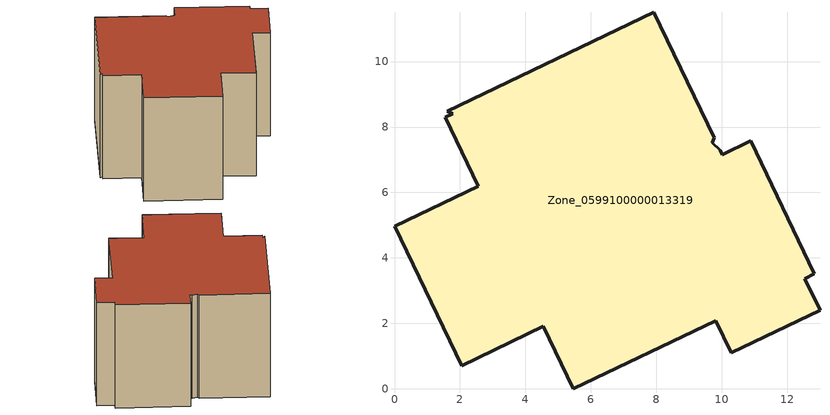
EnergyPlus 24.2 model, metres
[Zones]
Zone_0599100000013319
 floor ground (C_G): 9.77,7.67 9.71,7.53 9.95,7.29 10.01,7.16 10.88,7.58 12.82,3.51 12.54,3.37 13,2.4 10.29,1.1 9.82,2.08 5.46,0 4.54,1.91 2.05,0.71 0,4.96 2.56,6.19 1.56,8.3 1.79,8.41 1.61,8.48 7.92,11.51 z0
 wall outside (C_F): 9.77,7.67 7.92,11.51 1.61,8.48 1.79,8.41 1.56,8.3 2.56,6.19 0,4.96 2.05,0.71 4.54,1.91 5.46,0 9.82,2.08 10.29,1.1 13,2.4 12.54,3.37 12.82,3.51 10.88,7.58 10.01,7.16 9.95,7.29 9.71,7.53 9.77,7.67 z0:7.05
 roof outside (C_R): 9.71,7.53 9.77,7.67 7.92,11.51 1.61,8.48 1.79,8.41 1.56,8.3 2.56,6.19 0,4.96 2.05,0.71 4.54,1.91 5.46,0 9.82,2.08 10.29,1.1 13,2.4 12.54,3.37 12.82,3.51 10.88,7.58 10.01,7.16 9.95,7.29 z7.05
[BUILDING]
Pand.0599100000013319: North Axis=0; Terrain=City; Loads Convergence Tolerance Value=0.04; Temperature Convergence Tolerance Value=0.4; Solar Distribution=FullExterior; Maximum Number of Warmup Days=25; Minimum Number of Warmup Days=1
[Site:Location]
Rotterdam.The.Hague.AP_ZH_NLD Design_Conditions: Latitude=51.96; Longitude=4.45; Time Zone=1; Elevation=-4.5
[SITE:GROUNDTEMPERATURE:BUILDINGSURFACE]
18, 18, 18, 18, 18, 18, 18, 18, 18, 18, 18, 18
[MATERIAL] Thermal Absorptance=0.9; Solar Absorptance=0.7; Visible Absorptance=0.7
Name | Roughness | Thickness | Conductivity | Density | Specific Heat
G.D.1965 | MediumSmooth | 0.15 | 1 | 540 | 1210
F.D.1965 | Rough | 0.3 | 0.857143 | 1920 | 840
R.D.1965 | MediumRough | 0.2 | 0.08 | 1500 | 1000
[CONSTRUCTION]
C_G: G.D.1965
C_F: F.D.1965
C_R: R.D.1965
[ZONE]
Zone_0599100000013319: Type=1; Multiplier=1; Ceiling Height=Autocalculate; Volume=Autocalculate; Floor Area=autocalculate; Part of Total Floor Area=Yes
[ZONEINFILTRATION:DESIGNFLOWRATE]
Infil_Zone_0599100000013319: Zone or ZoneList or Space or SpaceList=Zone_0599100000013319; Schedule=AlwaysOn; Design Flow Rate Calculation Method=Flow/Area; Flow Rate per Floor Area=0.0042; Constant Term Coefficient=1; Temperature Term Coefficient=0; Velocity Term Coefficient=0; Velocity Squared Term Coefficient=0
[HVACTEMPLATE:ZONE:IDEALLOADSAIRSYSTEM]
Zone_0599100000013319: Maximum Heating Supply Air Temperature=50; Minimum Cooling Supply Air Temperature=13; Maximum Heating Supply Air Humidity Ratio=0.0156; Minimum Cooling Supply Air Humidity Ratio=0.0077; Heating Limit=NoLimit; Cooling Limit=NoLimit; Dehumidification Control Type=ConstantSensibleHeatRatio; Cooling Sensible Heat Ratio=0.7; Dehumidification Setpoint=60; Humidification Control Type=None; Humidification Setpoint=30; Outdoor Air Method=None; Outdoor Air Flow Rate per Person=0.00944; Outdoor Air Flow Rate per Zone Floor Area=0; Outdoor Air Flow Rate per Zone=0; Demand Controlled Ventilation Type=None; Outdoor Air Economizer Type=NoEconomizer; Heat Recovery Type=None; Sensible Heat Recovery Effectiveness=0.7; Latent Heat Recovery Effectiveness=0.65
[ZONECONTROL:THERMOSTAT]
ThermostatControl_Zone_0599100000013319: Zone or ZoneList=Zone_0599100000013319; Control Type Schedule=DualSetpointControlType; Control 1=Thermostat_Zone_0599100000013319; Temperature Difference Between Cutout And Setpoint=0
[THERMOSTATSETPOINT:DUALSETPOINT]
Thermostat_Zone_0599100000013319: Heating Setpoint Temperature Schedule=HeatingSetpoint_Zone_0599100000013319; Cooling Setpoint Temperature Schedule=CoolingSetpoint_Zone_0599100000013319
[SCHEDULE:COMPACT]
HeatingSetpoint_Zone_0599100000013319: Through: 12/31, For: AllDays, Until: 24:00, 21
CoolingSetpoint_Zone_0599100000013319: Through: 12/31, For: AllDays, Until: 24:00, 24
DualSetpointControlType: Through: 12/31, For: AllDays, Until: 24:00, 4
AlwaysOn: Through: 12/31, For: AllDays, Until: 24:00, 1
